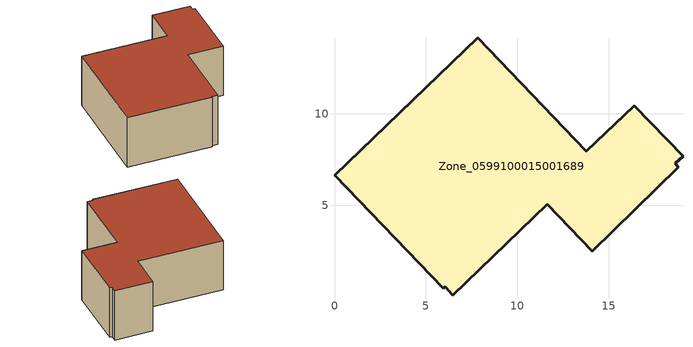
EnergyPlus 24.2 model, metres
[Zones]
Zone_0599100015001689
 floor ground (C_G): 14.08,2.48 11.62,5.05 6.45,0.08 6.05,0.53 5.94,0.45 0,6.63 7.82,14.14 13.77,7.94 16.38,10.44 19.05,7.67 18.63,7.28 18.77,7.06 z0.38
 wall outside (C_F): 7.82,14.14 0,6.63 5.94,0.45 6.05,0.53 6.45,0.08 11.62,5.05 14.08,2.48 18.77,7.06 18.63,7.28 19.05,7.67 16.38,10.44 13.77,7.94 7.82,14.14 z0.38:5.95
 roof outside (C_R): 19.05,7.67 16.38,10.44 13.77,7.94 7.82,14.14 0,6.63 5.94,0.45 6.05,0.53 6.45,0.08 11.62,5.05 14.08,2.48 18.77,7.06 18.63,7.28 z5.95
[BUILDING]
Pand.0599100015001689: North Axis=0; Terrain=City; Loads Convergence Tolerance Value=0.04; Temperature Convergence Tolerance Value=0.4; Solar Distribution=FullExterior; Maximum Number of Warmup Days=25; Minimum Number of Warmup Days=1
[Site:Location]
Rotterdam.The.Hague.AP_ZH_NLD Design_Conditions: Latitude=51.96; Longitude=4.45; Time Zone=1; Elevation=-4.5
[SITE:GROUNDTEMPERATURE:BUILDINGSURFACE]
18, 18, 18, 18, 18, 18, 18, 18, 18, 18, 18, 18
[MATERIAL] Thermal Absorptance=0.9; Solar Absorptance=0.7; Visible Absorptance=0.7
Name | Roughness | Thickness | Conductivity | Density | Specific Heat
G.D.1975-1991 | MediumSmooth | 0.15 | 0.288461 | 540 | 1210
F.D.1975-1991 | Rough | 0.3 | 0.230769 | 1920 | 840
R.D.1975-1991 | MediumRough | 0.2 | 0.153846 | 1500 | 1000
[CONSTRUCTION]
C_G: G.D.1975-1991
C_F: F.D.1975-1991
C_R: R.D.1975-1991
[ZONE]
Zone_0599100015001689: Type=1; Multiplier=1; Ceiling Height=Autocalculate; Volume=Autocalculate; Floor Area=autocalculate; Part of Total Floor Area=Yes
[ZONEINFILTRATION:DESIGNFLOWRATE]
Infil_Zone_0599100015001689: Zone or ZoneList or Space or SpaceList=Zone_0599100015001689; Schedule=AlwaysOn; Design Flow Rate Calculation Method=Flow/Area; Flow Rate per Floor Area=0.0042; Constant Term Coefficient=1; Temperature Term Coefficient=0; Velocity Term Coefficient=0; Velocity Squared Term Coefficient=0
[HVACTEMPLATE:ZONE:IDEALLOADSAIRSYSTEM]
Zone_0599100015001689: Maximum Heating Supply Air Temperature=50; Minimum Cooling Supply Air Temperature=13; Maximum Heating Supply Air Humidity Ratio=0.0156; Minimum Cooling Supply Air Humidity Ratio=0.0077; Heating Limit=NoLimit; Cooling Limit=NoLimit; Dehumidification Control Type=ConstantSensibleHeatRatio; Cooling Sensible Heat Ratio=0.7; Dehumidification Setpoint=60; Humidification Control Type=None; Humidification Setpoint=30; Outdoor Air Method=None; Outdoor Air Flow Rate per Person=0.00944; Outdoor Air Flow Rate per Zone Floor Area=0; Outdoor Air Flow Rate per Zone=0; Demand Controlled Ventilation Type=None; Outdoor Air Economizer Type=NoEconomizer; Heat Recovery Type=None; Sensible Heat Recovery Effectiveness=0.7; Latent Heat Recovery Effectiveness=0.65
[ZONECONTROL:THERMOSTAT]
ThermostatControl_Zone_0599100015001689: Zone or ZoneList=Zone_0599100015001689; Control Type Schedule=DualSetpointControlType; Control 1=Thermostat_Zone_0599100015001689; Temperature Difference Between Cutout And Setpoint=0
[THERMOSTATSETPOINT:DUALSETPOINT]
Thermostat_Zone_0599100015001689: Heating Setpoint Temperature Schedule=HeatingSetpoint_Zone_0599100015001689; Cooling Setpoint Temperature Schedule=CoolingSetpoint_Zone_0599100015001689
[SCHEDULE:COMPACT]
HeatingSetpoint_Zone_0599100015001689: Through: 12/31, For: AllDays, Until: 24:00, 21
CoolingSetpoint_Zone_0599100015001689: Through: 12/31, For: AllDays, Until: 24:00, 24
DualSetpointControlType: Through: 12/31, For: AllDays, Until: 24:00, 4
AlwaysOn: Through: 12/31, For: AllDays, Until: 24:00, 1
